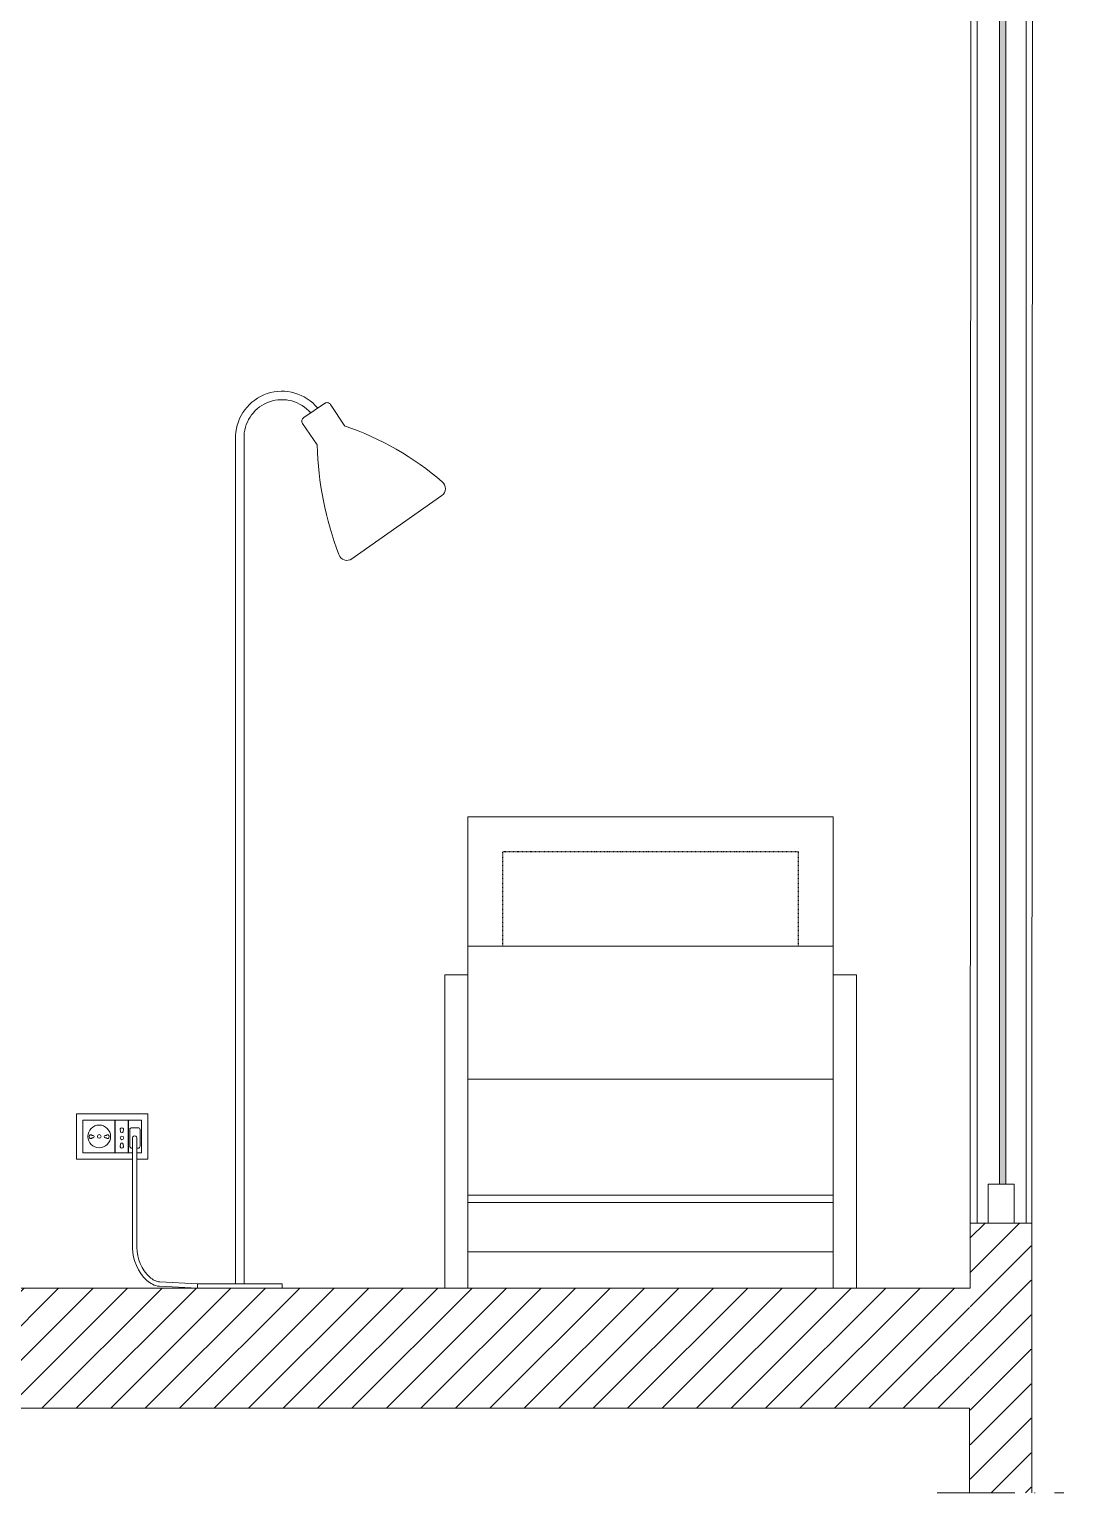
# Model space of a CAD drawing. Header units: inches. Extents: x 446 to 5946, y 570 to 2728.
# Drawn here: x 4679.2 to 4838.4, y 2316 to 2541.2 of the extents above; entities that cross this region are included whole.
import ezdxf

# ---------------------------------------------------------------- set-up
doc = ezdxf.new("R2010")
doc.units = ezdxf.units.IN
doc.header["$MEASUREMENT"] = 0
doc.linetypes.add('ACAD_ISO10W100', pattern=[18, 12, -3, 0, -3])
doc.linetypes.add('PUNTOS', pattern=[6.35, 0, -6.35])
for name, color, linetype, lineweight in [('ACCESSORI', 2, 'Continuous', 13), ('ARREDI', 8, 'Continuous', 18), ('CAMPITURE', 6, 'Continuous', 13), ('INFISSI', 4, 'Continuous', 13), ('STRUTTURA', 7, 'Continuous', 20)]:
    doc.layers.add(name, color=color, linetype=linetype, lineweight=lineweight)
pattern_1 = [(45, (-1225.628, 1614.1896), (-2.6516504, 2.6516504), [])]

# ---------------------------------------------------------------- blocks, each defined once
blk = doc.blocks.new('pol')
at = {"layer": 'ARREDI', "ltscale": 0.005}
for p, q in [((4724.98, 1603.45), (4765.93, 1603.45)), ((4724.98, 1550.63), (4724.98, 1603.45)), ((4765.93, 1550.63), (4765.93, 1603.45)), ((4724.98, 1588.93), (4765.93, 1588.93)), ((4722.38, 1585.73), (4724.98, 1585.73)), ((4722.38, 1550.63), (4722.38, 1585.73)), ((4765.93, 1585.73), (4768.53, 1585.73)), ((4768.53, 1550.63), (4768.53, 1585.73)), ((4724.98, 1574.03), (4765.93, 1574.03)), ((4724.98, 1561.03), (4765.93, 1561.03)), ((4724.98, 1560.22), (4765.93, 1560.22)), ((4724.98, 1554.69), (4765.93, 1554.69)), ((4722.38, 1550.63), (4724.98, 1550.63)), ((4765.93, 1550.63), (4768.53, 1550.63))]:
    blk.add_line(p, q, dxfattribs=at)
at = {"layer": 'ARREDI', "linetype": 'PUNTOS', "lineweight": 25, "ltscale": 0.003}
for p, q in [((4728.88, 1599.55), (4762.03, 1599.55)), ((4728.88, 1588.93), (4728.88, 1599.55)), ((4762.03, 1588.93), (4762.03, 1599.55))]:
    blk.add_line(p, q, dxfattribs=at)

msp = doc.modelspace()

# ---------------------------------------------------------------- hatches: boundary and pattern name
at = {"layer": 'CAMPITURE'}
h = msp.add_hatch(dxfattribs=at)
h.set_pattern_fill('ANSI31', color=256, scale=30)
h.set_pattern_definition(pattern_1)
h.paths.add_polyline_path([(4833.4, 2357.52), (4824.01, 2357.52), (4824.01, 2316.02), (4833.4, 2316.02)])
h = msp.add_hatch(dxfattribs=at)
h.set_pattern_fill('ANSI31', color=256, scale=30)
h.set_pattern_definition(pattern_1)
h.paths.add_polyline_path([(4823.9, 2347.52), (4548.57, 2347.52), (4520, 2347.52), (4520, 2329.02), (4823.9, 2329.02)])
at = {"layer": 'INFISSI'}
h = msp.add_hatch(color=4, dxfattribs=at)
h.dxf.hatch_style = 1
h.paths.add_polyline_path([(4829.51, 2628.09), (4828.51, 2628.09), (4828.51, 2363.52), (4829.51, 2363.52)])

# ---------------------------------------------------------------- linework, layer by layer
at = {"layer": 'ACCESSORI'}
for p, q in [((4724.66, 2483.63), (4721.44, 2481.44)), ((4727.79, 2480.14), (4725.57, 2483.45)), ((4721.27, 2480.54), (4723.52, 2477.23)), ((4710.96, 2478.67), (4710.96, 2348.17)), ((4712.26, 2348.17), (4712.26, 2478.64)), ((4742.71, 2469.45), (4728.84, 2459.71)), ((4695.1, 2370.61), (4695.1, 2353.67)), ((4695.77, 2370.61), (4695.77, 2353.76))]:
    msp.add_line(p, q, dxfattribs=at)
for points in [[(4710.96, 2478.67, -0.687963), (4723.59, 2482.9, -0.674458)], [(4712.26, 2478.64, -0.678808), (4722.51, 2482.17, -0.678808)], [(4695.1, 2353.67, 0.203985), (4697.29, 2348.7, 0.157644), (4699.23, 2347.78)], [(4695.77, 2353.76, 0.207267), (4697.75, 2349.19, 0.157644), (4699.32, 2348.45, -0.019106)]]:
    msp.add_lwpolyline(points, format="xyb", dxfattribs=at)
for points in [[(4695.1, 2367.32), (4686.46, 2367.32), (4686.46, 2374.32), (4697.46, 2374.32), (4697.46, 2367.32)], [(4692.35, 2373.32), (4692.35, 2368.32), (4687.46, 2368.32), (4687.46, 2373.32), (4692.35, 2373.32)], [(4694.4, 2373.32), (4692.4, 2373.32), (4692.4, 2368.32), (4694.4, 2368.32), (4694.4, 2373.32)], [(4696.46, 2373.32), (4694.46, 2373.32), (4694.46, 2368.32), (4695.1, 2368.32)], [(4695.77, 2368.32), (4696.46, 2368.32), (4696.46, 2373.32)], [(4694.68, 2371.87), (4694.68, 2369.35)], [(4695.94, 2372.19), (4694.99, 2372.19)], [(4696.25, 2369.35), (4696.25, 2371.87)], [(4694.99, 2369.04), (4695.1, 2369.04)], [(4695.77, 2369.04), (4695.94, 2369.04)], [(4697.46, 2367.32), (4695.77, 2367.32)], [(4699.23, 2347.78), (4705.11, 2347.52)], [(4699.32, 2348.45), (4705.11, 2348.17)]]:
    msp.add_lwpolyline(points, dxfattribs=at)
msp.add_lwpolyline([(4718.11, 2348.17), (4718.11, 2347.52), (4705.11, 2347.52), (4705.11, 2348.17)], close=True, dxfattribs=at)
for centre, radius in [((4689.97, 2370.84), 1.75), ((4689.97, 2370.84), 0.28), ((4693.47, 2370.61), 0.28)]:
    msp.add_circle(centre, radius, dxfattribs=at)
for centre, radius, start, end in [((4725.03, 2483.09), 0.65, 33.8637, 124.2239), ((4721.81, 2480.9), 0.65, 124.2239, 214.2239), ((4713.33, 2437.66), 44.88, 49.0439, 71.1987), ((4774.1, 2478.49), 50.6, 181.4278, 201.0028), ((4741.96, 2470.51), 1.3, 305.0697, 53.0556), ((4728.09, 2460.77), 1.3, 198.6096, 305.0697), ((4688.7, 2370.81), 0.28, 43.2132, 316.7868), ((4688.98, 2370.81), 0.206, 248.3934, 111.6066), ((4690.96, 2370.81), 0.206, 68.3934, 291.6066), ((4691.24, 2370.81), 0.28, 223.2132, 136.7868), ((4693.44, 2371.89), 0.28, 313.2132, 226.7868), ((4693.44, 2371.61), 0.206, 158.3934, 21.6066), ((4694.99, 2371.87), 0.315, 90, 180), ((4695.94, 2371.87), 0.315, 0, 90), ((4693.44, 2369.34), 0.28, 133.2132, 46.7868), ((4693.44, 2369.62), 0.206, 338.3934, 201.6066), ((4694.99, 2369.35), 0.315, 180, 270), ((4695.43, 2370.61), 0.336, 0, 180.0166), ((4695.94, 2369.35), 0.315, 270, 0)]:
    msp.add_arc(centre, radius, start, end, dxfattribs=at)
at = {"layer": 'INFISSI'}
for p, q in [((4828.51, 2363.52), (4828.51, 2628.09)), ((4829.51, 2363.52), (4829.51, 2628.09)), ((4824.01, 2347.52), (4824.1, 2564.02)), ((4825.1, 2357.52), (4825.1, 2564.02)), ((4833.51, 2357.52), (4833.6, 2564.02)), ((4826.76, 2363.52), (4830.76, 2363.52)), ((4826.76, 2357.52), (4826.76, 2363.52)), ((4830.76, 2363.52), (4830.76, 2357.52))]:
    msp.add_line(p, q, dxfattribs=at)
msp.add_lwpolyline([(4828.51, 2628.07), (4829.51, 2628.09), (4829.51, 2363.52), (4828.51, 2363.52)], close=True, dxfattribs=at)
msp.add_lwpolyline([(4832.6, 2357.52), (4832.6, 2564.02)], dxfattribs=at)
at = {"layer": 'STRUTTURA'}
for p, q in [((4828.26, 2363.52), (4828.76, 2363.52)), ((4828.51, 2363.52), (4829.51, 2363.52)), ((4828.76, 2363.52), (4829.26, 2363.52)), ((4833.51, 2357.52), (4824.01, 2357.52)), ((4824.01, 2357.52), (4824.01, 2347.52)), ((4826.76, 2357.52), (4830.76, 2357.52)), ((4833.51, 2329.02), (4833.51, 2357.52)), ((4823.9, 2329.02), (4520, 2329.02)), ((4823.9, 2316.02), (4823.9, 2329.02)), ((4833.51, 2329.02), (4833.51, 2316.02))]:
    msp.add_line(p, q, dxfattribs=at)
at = {"layer": 'STRUTTURA', "linetype": 'ACAD_ISO10W100'}
msp.add_line((4818.9, 2316.02), (4838.4, 2316.02), dxfattribs=at)
at = {"layer": 'STRUTTURA'}
msp.add_lwpolyline([(4548.57, 2347.52), (4824.01, 2347.52)], dxfattribs=at)

# ---------------------------------------------------------------- block references
at = {"layer": 'ARREDI', "xscale": 1.3728, "yscale": 1.3728, "zscale": 1.3728}
msp.add_blockref('pol', (-1739.74, 218.81), dxfattribs=at)

doc.saveas('drawing.dxf')
